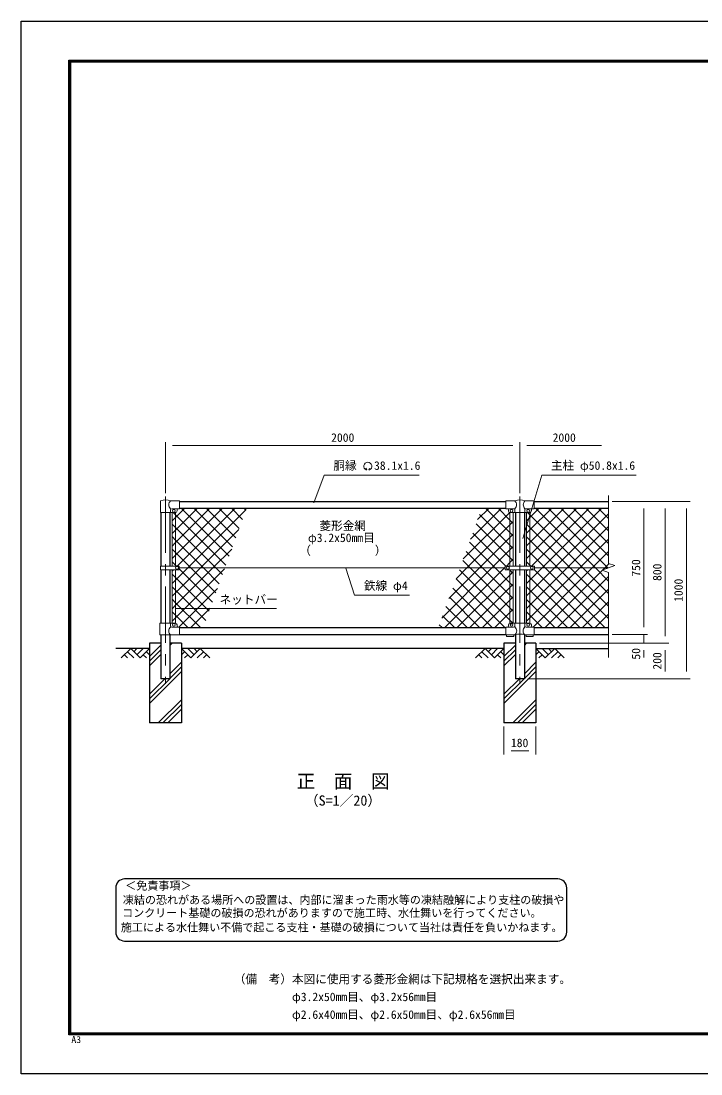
# Model space of a CAD drawing. Units: millimetres, scale not verified. Extents: x -4200 to 4200, y -2970 to 2970.
# Drawn here: x -4200 to -363, y -2970 to 2970 of the extents above; entities that cross this region are included whole.
import ezdxf
from ezdxf.enums import TextEntityAlignment as Align

# ---------------------------------------------------------------- set-up
doc = ezdxf.new("R2010")
doc.units = ezdxf.units.MM
doc.header["$LTSCALE"] = 10
doc.linetypes.add('USER1', pattern=[50.8, 31.75, -6.35, 6.35, -6.35])
for name, color, linetype, lineweight in [('0-0_D-TTL-TXT', 7, 'Continuous', 25), ('0-1_D-BMK', 2, 'USER1', 13), ('0-2_D-STR1', 1, 'Continuous', 25), ('0-3_D-STR-DIM', 7, 'Continuous', 13), ('0-6_D-STR3', 3, 'Continuous', 13), ('0-7_D-STR-TXT', 7, 'Continuous', 13), ('0-A_D-BGD', 7, 'Continuous', 25), ('0-B_D-STR4', 7, 'Continuous', 25), ('0-C_D-DCR-HCH', 7, 'Continuous', 13), ('0-D_D-STR2', 7, 'Continuous', 13), ('0-E_D-TTL', 7, 'Continuous', 25)]:
    doc.layers.add(name, color=color, linetype=linetype, lineweight=lineweight)
doc.styles.add('ＭＳ ゴシック', font='')
doc.styles.get('ＭＳ ゴシック').set_extended_font_data('MS Gothic')

msp = doc.modelspace()

# ---------------------------------------------------------------- linework, layer by layer
at = {"layer": '0-0_D-TTL-TXT', "color": 2}
for p, q in [((-1170.27, -1870.1), (-3615.82, -1870.1)), ((-3665.82, -1920.1), (-3665.82, -2170.1)), ((-1120.27, -2170.1), (-1120.27, -1920.1)), ((-3615.82, -2220.1), (-1170.27, -2220.1))]:
    msp.add_line(p, q, dxfattribs=at)
for centre, start, end in [((-3615.82, -1920.1), 90, 180), ((-1170.27, -1920.1), 0, 90), ((-3615.82, -2170.1), 180, 270), ((-1170.27, -2170.1), 270, 0)]:
    msp.add_arc(centre, 50, start, end, dxfattribs=at)
at = {"layer": '0-1_D-BMK'}
for p, q in [((-3384.97, 287.06), (-3384.97, -770)), ((-1384.97, 287.06), (-1384.97, -770))]:
    msp.add_line(p, q, dxfattribs=at)
at = {"layer": '0-2_D-STR1'}
for p, q in [((-3304.97, 260), (-1464.97, 260)), ((-1304.97, 260), (-884.97, 260)), ((-3410.37, 197), (-3410.37, -104.5)), ((-3359.57, 197), (-3359.57, -104.5)), ((-3304.97, 222), (-1464.97, 222)), ((-1410.37, 197), (-1410.37, -104.5)), ((-1359.57, 197), (-1359.57, -104.5)), ((-1304.97, 222), (-884.97, 222)), ((-3410.37, -125.5), (-3410.37, -427)), ((-3359.57, -125.5), (-3359.57, -427)), ((-1410.37, -125.5), (-1410.37, -427)), ((-1359.57, -125.5), (-1359.57, -427)), ((-3304.97, -452), (-1464.97, -452)), ((-1304.97, -452), (-884.97, -452)), ((-3410.37, -493), (-3410.37, -740)), ((-3359.57, -493), (-3359.57, -740)), ((-3304.97, -490), (-1464.97, -490)), ((-1410.37, -493), (-1410.37, -740)), ((-1359.57, -493), (-1359.57, -740)), ((-1304.97, -490), (-884.97, -490)), ((-3359.57, -740), (-3410.37, -740)), ((-1359.57, -740), (-1410.37, -740))]:
    msp.add_line(p, q, dxfattribs=at)
at = {"layer": '0-3_D-STR-DIM'}
for p, q in [((-3384.97, 307.06), (-3384.97, 595)), ((-1384.97, 307.06), (-1384.97, 595)), ((-1384.97, 307.06), (-1384.97, 595)), ((-3344.97, 575), (-1424.97, 575)), ((-1344.97, 575), (-924.97, 575)), ((-884.97, 294.26), (-884.97, -89.35)), ((-864.97, 260), (-664.97, 260)), ((-864.97, 260), (-544.97, 260)), ((-864.97, 260), (-424.97, 260)), ((-684.97, 220), (-684.97, -450)), ((-564.97, 220), (-564.97, -500)), ((-444.97, 220), (-444.97, -700)), ((-920.21, -127.83), (-849.74, -102.17)), ((-849.74, -102.17), (-884.97, -89.35)), ((-884.97, -140.65), (-920.21, -127.83)), ((-884.97, -140.65), (-884.97, -620)), ((-684.97, -450), (-684.97, -410)), ((-864.97, -490), (-664.97, -490)), ((-864.97, -490), (-664.97, -490)), ((-684.97, -490), (-684.97, -540)), ((-1274.97, -540), (-664.97, -540)), ((-1274.97, -540), (-544.97, -540)), ((-1274.97, -540), (-544.97, -540)), ((-684.97, -580), (-684.97, -620)), ((-564.97, -580), (-564.97, -700)), ((-1339.57, -740), (-424.97, -740)), ((-1339.57, -740), (-544.97, -740)), ((-1474.97, -1010), (-1474.97, -1167.32)), ((-1294.97, -1010), (-1294.97, -1167.32)), ((-1434.97, -1147.32), (-1334.97, -1147.32))]:
    msp.add_line(p, q, dxfattribs=at)
at = {"layer": '0-6_D-STR3'}
for p, q in [((-3413.52, 197), (-3413.52, 260.69)), ((-3304.97, 263), (-3356.42, 263)), ((-3304.97, 263), (-3304.97, 219)), ((-1464.97, 263), (-1464.97, 219)), ((-1464.97, 263), (-1413.52, 263)), ((-1356.42, 263), (-1304.97, 263)), ((-1304.97, 263), (-1304.97, 219)), ((-3413.52, 197), (-3356.42, 197)), ((-3356.42, 197), (-3356.42, 212)), ((-3356.42, 197), (-3329.97, 197)), ((-3304.97, 219), (-3349.42, 219)), ((-3347.47, 197), (-3347.47, -104.5)), ((-3328.47, 197), (-3328.47, -104.5)), ((-3319.97, 212), (-3319.97, 207)), ((-1464.97, 219), (-1418.22, 219)), ((-1449.97, 212), (-1449.97, 207)), ((-1441.47, 197), (-1441.47, -104.5)), ((-1439.97, 197), (-1329.97, 197)), ((-1422.47, 197), (-1422.47, -104.5)), ((-1413.52, 214.3), (-1413.52, 197)), ((-1356.42, 214.3), (-1356.42, 197)), ((-1351.72, 219), (-1304.97, 219)), ((-1347.47, 197), (-1347.47, -104.5)), ((-1328.47, 197), (-1328.47, -104.5)), ((-1319.97, 212), (-1319.97, 207)), ((-3412.47, -125.5), (-3412.47, -104.5)), ((-3307.98, -104.5), (-3412.47, -104.5)), ((-3307.98, -125.5), (-3307.98, -104.5)), ((-3307.98, -115), (-1467.47, -115)), ((-1467.47, -104.5), (-1467.47, -125.5)), ((-1302.47, -104.5), (-1467.47, -104.5)), ((-1302.47, -104.5), (-1302.47, -125.5)), ((-1302.47, -115), (-884.97, -115)), ((-3307.98, -125.5), (-3412.47, -125.5)), ((-3347.47, -125.5), (-3347.47, -427)), ((-3328.47, -125.5), (-3328.47, -427.11)), ((-1302.47, -125.5), (-1467.47, -125.5)), ((-1441.47, -125.5), (-1441.47, -427.11)), ((-1422.47, -125.5), (-1422.47, -427)), ((-1347.47, -125.5), (-1347.47, -427)), ((-1328.47, -125.5), (-1328.47, -427.11)), ((-3415.92, -427), (-3329.97, -427)), ((-3415.92, -493), (-3415.92, -427)), ((-3356.42, -427), (-3356.42, -442)), ((-3304.97, -449), (-3349.42, -449)), ((-3319.97, -437), (-3319.97, -442)), ((-3304.97, -449), (-3304.97, -493)), ((-1464.97, -449), (-1464.97, -493)), ((-1420.52, -449), (-1464.97, -449)), ((-1449.97, -437), (-1449.97, -442)), ((-1439.97, -427), (-1329.97, -427)), ((-1413.52, -427), (-1413.52, -442)), ((-1356.42, -427), (-1356.42, -442)), ((-1304.97, -449), (-1349.42, -449)), ((-1319.97, -437), (-1319.97, -442)), ((-1304.97, -449), (-1304.97, -493)), ((-3304.97, -493), (-3415.92, -493)), ((-1413.52, -493), (-1464.97, -493)), ((-1459.97, -493), (-1459.97, -502.3)), ((-1419.97, -502.3), (-1459.97, -502.3)), ((-1419.97, -493), (-1419.97, -502.3)), ((-1304.97, -493), (-1356.42, -493)), ((-1349.97, -493), (-1349.97, -502.3)), ((-1309.97, -502.3), (-1349.97, -502.3)), ((-1309.97, -493), (-1309.97, -502.3))]:
    msp.add_line(p, q, dxfattribs=at)
for centre in [(-3337.97, 206), (-1431.97, 206), (-1337.97, 206), (-3319.98, -115), (-1452.47, -115), (-1317.47, -115), (-3337.97, -436), (-1431.97, -436), (-1337.97, -436)]:
    msp.add_circle(centre, 8, dxfattribs=at)
for centre, radius, start, end in [((-3410.22, 260.69), 3.3, 109.22051, 180), ((-3384.97, 188.27), 80, 69.0916, 109.22051), ((-3338.23, 241), 28.55, 129.59418, 230.40582), ((-1384.97, 188.27), 80, 69.0916, 110.9084), ((-1434.78, 241), 30.59, 314.01503, 45.98497), ((-1335.17, 241), 30.59, 134.01503, 225.98497), ((-3349.42, 212), 7, 90, 180), ((-3329.97, 207), 10, 270, 0), ((-3312.97, 212), 7, 90, 180), ((-1456.97, 212), 7, 0, 90), ((-1439.97, 207), 10, 180, 270), ((-1418.22, 214.3), 4.7, 0, 90), ((-1351.72, 214.3), 4.7, 90, 180), ((-1329.97, 207), 10, 270, 0), ((-1312.97, 212), 7, 90, 180), ((-3338.23, -471), 28.55, 129.59418, 230.40582), ((-3349.42, -442), 7, 180, 270), ((-3329.97, -437), 10, 0, 90), ((-3312.97, -442), 7, 180, 270), ((-1456.97, -442), 7, 270, 0), ((-1439.97, -437), 10, 90, 180), ((-1420.52, -442), 7, 270, 0), ((-1432.65, -470.56), 29.48, 310.4464, 49.5536), ((-1337.3, -470.56), 29.48, 130.4464, 229.5536), ((-1349.42, -442), 7, 180, 270), ((-1329.97, -437), 10, 0, 90), ((-1312.97, -442), 7, 180, 270), ((-1384.97, -573.49), 85.4, 70.46947, 109.53053)]:
    msp.add_arc(centre, radius, start, end, dxfattribs=at)
at = {"layer": '0-7_D-STR-TXT'}
for p, q in [((-2249.66, 440.87), (-2253.8, 448.05)), ((-2237.17, 440.87), (-2233.03, 448.05)), ((-2759.1, -344.09), (-3330.22, -344.09))]:
    msp.add_line(p, q, dxfattribs=at)
for points in [[(-1953.16, 408), (-2489.46, 408), (-2548.1, 251.43)], [(-729.36, 408), (-1261.02, 408), (-1368.3, 50.38)], [(-2007.31, -268.63), (-2318.64, -268.63), (-2366.73, -116.91)]]:
    msp.add_lwpolyline(points, dxfattribs=at)
for centre, radius, start, end in [((-2243.41, 458.04), 22.5, 294.32478, 245.67522), ((-2251.71, 439.63), 2.37, 245.67522, 30), ((-2235.12, 439.63), 2.37, 150, 294.32478)]:
    msp.add_arc(centre, radius, start, end, dxfattribs=at)
at = {"layer": '0-A_D-BGD'}
for p, q in [((-3474.97, -570), (-3664.97, -570)), ((-1474.97, -570), (-3294.97, -570)), ((-1294.97, -570), (-884.97, -570))]:
    msp.add_line(p, q, dxfattribs=at)
at = {"layer": '0-B_D-STR4'}
for p, q in [((-3474.97, -540), (-3474.97, -990)), ((-3410.37, -540), (-3474.97, -540)), ((-3294.97, -540), (-3359.57, -540)), ((-3294.97, -540), (-3294.97, -990)), ((-1474.97, -540), (-1474.97, -990)), ((-1410.37, -540), (-1474.97, -540)), ((-1294.97, -540), (-1359.57, -540)), ((-1294.97, -540), (-1294.97, -990)), ((-3294.97, -990), (-3474.97, -990)), ((-1294.97, -990), (-1474.97, -990))]:
    msp.add_line(p, q, dxfattribs=at)
at = {"layer": '0-C_D-DCR-HCH'}
for p, q in [((-3581.4, -570), (-3634.61, -623.21)), ((-3599.14, -587.74), (-3563.5, -623.21)), ((-3581.4, -570), (-3528.19, -623.21)), ((-3563.66, -587.74), (-3545.92, -570)), ((-3545.92, -605.47), (-3510.45, -570)), ((-3528.19, -623.21), (-3474.97, -570)), ((-3492.71, -587.74), (-3474.97, -605.39)), ((-3474.97, -615.1), (-3410.37, -550.5)), ((-3474.97, -641.62), (-3410.37, -577.02)), ((-3359.57, -552.74), (-3346.84, -540)), ((-3241.76, -623.21), (-3294.97, -570)), ((-3277.24, -587.74), (-3294.97, -605.39)), ((-3224.03, -605.47), (-3259.5, -570)), ((-3188.55, -570), (-3241.76, -623.21)), ((-3206.2, -587.83), (-3224.03, -570)), ((-3170.81, -587.74), (-3206.45, -623.21)), ((-3188.55, -570), (-3135.34, -623.21)), ((-1581.4, -570), (-1634.61, -623.21)), ((-1599.14, -587.74), (-1563.5, -623.21)), ((-1581.4, -570), (-1528.19, -623.21)), ((-1563.66, -587.74), (-1545.92, -570)), ((-1545.92, -605.47), (-1510.45, -570)), ((-1528.19, -623.21), (-1474.97, -570)), ((-1492.71, -587.74), (-1474.97, -605.39)), ((-1474.97, -615.1), (-1410.37, -550.5)), ((-1474.97, -641.62), (-1410.37, -577.02)), ((-1359.57, -552.74), (-1346.84, -540)), ((-1241.76, -623.21), (-1294.97, -570)), ((-1277.24, -587.74), (-1294.97, -605.39)), ((-1224.03, -605.47), (-1259.5, -570)), ((-1188.55, -570), (-1241.76, -623.21)), ((-1206.2, -587.83), (-1224.03, -570)), ((-1170.81, -587.74), (-1206.45, -623.21)), ((-1188.55, -570), (-1135.34, -623.21)), ((-3616.87, -605.47), (-3599.05, -623.21)), ((-3510.45, -605.47), (-3492.63, -623.21)), ((-3474.97, -668.14), (-3410.37, -603.54)), ((-3359.57, -711.83), (-3294.97, -647.23)), ((-3259.5, -605.47), (-3277.32, -623.21)), ((-3153.08, -605.47), (-3170.89, -623.21)), ((-1616.87, -605.47), (-1599.05, -623.21)), ((-1510.45, -605.47), (-1492.63, -623.21)), ((-1474.97, -668.14), (-1410.37, -603.54)), ((-1359.57, -711.83), (-1294.97, -647.23)), ((-1259.5, -605.47), (-1277.32, -623.21)), ((-1153.08, -605.47), (-1170.89, -623.21)), ((-3474.97, -880.27), (-3294.97, -700.27)), ((-3359.57, -738.35), (-3294.97, -673.75)), ((-1474.97, -880.27), (-1294.97, -700.27)), ((-1359.57, -738.35), (-1294.97, -673.75)), ((-3474.97, -853.75), (-3361.22, -740)), ((-3474.97, -827.23), (-3387.74, -740)), ((-1474.97, -853.75), (-1361.22, -740)), ((-1474.97, -827.23), (-1387.74, -740)), ((-3425.61, -990), (-3294.97, -859.37)), ((-3399.09, -990), (-3294.97, -885.88)), ((-1425.61, -990), (-1294.97, -859.37)), ((-1399.09, -990), (-1294.97, -885.88)), ((-3372.58, -990), (-3294.97, -912.4)), ((-1372.58, -990), (-1294.97, -912.4))]:
    msp.add_line(p, q, dxfattribs=at)
at = {"layer": '0-D_D-STR2'}
for p, q in [((-3328.47, 168.78), (-3275.26, 222)), ((-3328.47, 98.07), (-3204.55, 222)), ((-3328.47, 27.36), (-3133.84, 222)), ((-3328.47, -43.35), (-3063.13, 222)), ((-3318.92, -104.5), (-2992.42, 222)), ((-3025.55, -48.56), (-3296.12, 222)), ((-3258.71, -115), (-2930.15, 213.55)), ((-3006.69, 3.28), (-3225.41, 222)), ((-2987.82, 55.12), (-3154.69, 222)), ((-2968.95, 106.96), (-3083.98, 222)), ((-2950.08, 158.81), (-3013.27, 222)), ((-2931.21, 210.65), (-2942.56, 222)), ((-1704.41, -64.72), (-1442.36, 197.33)), ((-1663.95, 46.46), (-1488.4, 222)), ((-1623.48, 157.63), (-1559.11, 222)), ((-1441.47, 13.61), (-1613.35, 185.48)), ((-1441.47, 84.32), (-1579.15, 222)), ((-1441.47, 155.03), (-1508.44, 222)), ((-1328.47, 169.8), (-1276.27, 222)), ((-1328.47, 99.09), (-1205.56, 222)), ((-1328.47, 28.38), (-1134.85, 222)), ((-1328.47, -42.33), (-1064.14, 222)), ((-1319.93, -104.5), (-993.43, 222)), ((-1189.01, -115), (-884.97, 189.03)), ((-884.97, -47.92), (-1154.89, 222)), ((-884.97, 22.8), (-1084.18, 222)), ((-884.97, 93.51), (-1013.47, 222)), ((-884.97, 164.22), (-942.76, 222)), ((-3347.47, 149.78), (-3328.47, 168.78)), ((-3328.47, 112.94), (-3347.47, 131.94)), ((-1683.98, -115), (-1441.47, 127.51)), ((-1441.47, -57.1), (-1632.22, 133.64)), ((-1422.47, 136.03), (-1441.47, 155.03)), ((-1441.47, 127.51), (-1422.47, 146.51)), ((-1347.47, 150.8), (-1328.47, 169.8)), ((-1328.47, 112.74), (-1347.47, 131.74)), ((-3347.47, 79.07), (-3328.47, 98.07)), ((-3328.47, 42.23), (-3347.47, 61.23)), ((-3100.54, -115), (-3328.47, 112.94)), ((-3188, -115), (-2970.62, 102.38)), ((-1464.79, -104.5), (-1651.08, 81.8)), ((-1422.47, 65.32), (-1441.47, 84.32)), ((-1441.47, 56.8), (-1422.47, 75.8)), ((-1347.47, 80.09), (-1328.47, 99.09)), ((-1328.47, 42.03), (-1347.47, 61.03)), ((-1100.73, -115), (-1328.47, 112.74)), ((-1118.3, -115), (-884.97, 118.32)), ((-3347.47, 8.36), (-3328.47, 27.36)), ((-3171.25, -115), (-3328.47, 42.23)), ((-1525, -115), (-1669.95, 29.96)), ((-1613.27, -115), (-1441.47, 56.8)), ((-1422.47, -5.39), (-1441.47, 13.61)), ((-1441.47, -13.91), (-1422.47, 5.09)), ((-1347.47, 9.38), (-1328.47, 28.38)), ((-1171.44, -115), (-1328.47, 42.03)), ((-1047.59, -115), (-884.97, 47.61)), ((-3328.47, -28.48), (-3347.47, -9.48)), ((-3347.47, -62.35), (-3328.47, -43.35)), ((-3241.96, -115), (-3328.47, -28.48)), ((-3117.28, -115), (-3011.08, -8.8)), ((-1595.71, -115), (-1688.82, -21.88)), ((-1542.56, -115), (-1441.47, -13.91)), ((-1422.47, -76.1), (-1441.47, -57.1)), ((-1347.47, -61.33), (-1328.47, -42.33)), ((-3328.47, -184.77), (-3258.71, -115)), ((-3328.47, -255.48), (-3188, -115)), ((-3328.47, -326.19), (-3117.28, -115)), ((-3101.03, -255.93), (-3241.96, -115)), ((-3082.16, -204.09), (-3171.25, -115)), ((-3063.29, -152.25), (-3100.54, -115)), ((-1825.81, -398.24), (-1542.56, -115)), ((-1785.34, -287.07), (-1613.27, -115)), ((-1744.88, -175.89), (-1683.98, -115)), ((-1666.42, -115), (-1707.69, -73.73)), ((-1441.47, -339.94), (-1666.42, -115)), ((-1441.47, -269.23), (-1595.71, -115)), ((-1441.47, -198.52), (-1525, -115)), ((-1328.47, -254.47), (-1189.01, -115)), ((-1328.47, -325.18), (-1118.3, -115)), ((-1328.47, -395.89), (-1047.59, -115)), ((-884.97, -401.47), (-1171.44, -115)), ((-884.97, -330.76), (-1100.73, -115)), ((-3347.47, -133.06), (-3339.92, -125.5)), ((-3328.47, -169.91), (-3347.47, -150.91)), ((-3138.77, -359.61), (-3328.47, -169.91)), ((-3119.9, -307.77), (-3307.98, -119.69)), ((-1470.84, -452), (-1745.43, -177.41)), ((-1738.14, -452), (-1441.47, -155.33)), ((-1441.47, -155.33), (-1422.47, -136.33)), ((-1347.47, -132.05), (-1340.93, -125.5)), ((-1328.47, -170.1), (-1347.47, -151.1)), ((-1046.58, -452), (-1328.47, -170.1)), ((-975.86, -452), (-1302.47, -125.39)), ((-1243.17, -452), (-919.32, -128.15)), ((-1172.45, -452), (-884.97, -164.52)), ((-3347.47, -203.77), (-3328.47, -184.77)), ((-3328.47, -240.62), (-3347.47, -221.62)), ((-3309.86, -449), (-3092.01, -231.15)), ((-1541.55, -452), (-1764.3, -229.25)), ((-1667.43, -452), (-1441.47, -226.05)), ((-1422.47, -217.52), (-1441.47, -198.52)), ((-1441.47, -226.05), (-1422.47, -207.05)), ((-1328.47, -240.81), (-1347.47, -221.81)), ((-1101.74, -452), (-884.97, -235.23)), ((-3347.47, -274.48), (-3328.47, -255.48)), ((-3328.47, -311.33), (-3347.47, -292.33)), ((-3157.64, -411.45), (-3328.47, -240.62)), ((-1612.26, -452), (-1783.17, -281.09)), ((-1596.72, -452), (-1441.47, -296.76)), ((-1422.47, -288.23), (-1441.47, -269.23)), ((-1441.47, -296.76), (-1422.47, -277.76)), ((-1347.47, -273.47), (-1328.47, -254.47)), ((-1328.47, -311.52), (-1347.47, -292.52)), ((-1117.29, -452), (-1328.47, -240.81)), ((-3347.47, -345.19), (-3328.47, -326.19)), ((-3187.8, -452), (-3328.47, -311.33)), ((-3242.15, -452), (-3132.47, -342.32)), ((-1682.97, -452), (-1802.04, -332.94)), ((-1422.47, -358.94), (-1441.47, -339.94)), ((-1441.47, -367.47), (-1422.47, -348.47)), ((-1347.47, -344.18), (-1328.47, -325.18)), ((-1188, -452), (-1328.47, -311.52)), ((-1031.03, -452), (-884.97, -305.94)), ((-3328.47, -382.04), (-3347.47, -363.04)), ((-3258.51, -452), (-3328.47, -382.04)), ((-1753.68, -452), (-1820.9, -384.78)), ((-1526.01, -452), (-1441.47, -367.47)), ((-1328.47, -382.23), (-1347.47, -363.23)), ((-1347.47, -414.89), (-1328.47, -395.89)), ((-1258.71, -452), (-1328.47, -382.23)), ((-960.32, -452), (-884.97, -376.65)), ((-1824.39, -452), (-1839.77, -436.62)), ((-1439.92, -436.62), (-1431.35, -428.05)), ((-1431.22, -427.92), (-1422.47, -419.18)), ((-889.61, -452), (-884.97, -447.36))]:
    msp.add_line(p, q, dxfattribs=at)
for points in [[(-3044.42, -100.4), (-3328.47, 183.65), (-3342.36, 197.54)], [(-1347.47, -202.76), (-1328.47, -183.76), (-1259.72, -115), (-922.72, 222)], [(-884.97, -260.05), (-1030.02, -115), (-1328.47, 183.45), (-1342.02, 197)], [(-884.97, -189.34), (-959.31, -115), (-1296.31, 222)], [(-887.63, -115.97), (-888.6, -115), (-1225.6, 222)], [(-905.15, -452), (-1242.15, -115), (-1328.47, -28.68), (-1347.47, -9.68)], [(-1310.88, -449), (-976.88, -115), (-884.97, -23.1)], [(-3323.17, -104.5), (-3328.47, -99.19), (-3347.47, -80.19)], [(-1808.85, -452), (-1471.85, -115), (-1467.47, -110.62)], [(-1461.35, -104.5), (-1441.47, -84.62), (-1422.47, -65.62)], [(-1323.36, -104.5), (-1328.47, -99.39), (-1347.47, -80.39)], [(-918.29, -127.13), (-906.17, -115), (-881.7, -90.54)], [(-3347.47, -415.9), (-3328.47, -396.9), (-3051.55, -119.97)], [(-1424.88, -427.25), (-1441.47, -410.65), (-1726.56, -125.57)], [(-1422.47, -146.81), (-1441.47, -127.81), (-1443.79, -125.5)]]:
    msp.add_lwpolyline(points, dxfattribs=at)
at = {"layer": '0-E_D-TTL', "color": 2}
msp.add_lwpolyline([(-4200, 2970), (4200, 2970), (4200, -2970), (-4200, -2970)], close=True, dxfattribs=at)
at = {"layer": '0-E_D-TTL'}
for points in [[(-3930, 2750), (3930, 2750), (3930, -2750), (-3930, -2750)], [(-3927.5, 2747.5), (3927.5, 2747.5), (3927.5, -2747.5), (-3927.5, -2747.5)], [(-3925, 2745), (3925, 2745), (3925, -2745), (-3925, -2745)], [(-3922.5, 2742.5), (3922.5, 2742.5), (3922.5, -2742.5), (-3922.5, -2742.5)], [(-3920, 2740), (3920, 2740), (3920, -2740), (-3920, -2740)]]:
    msp.add_lwpolyline(points, close=True, dxfattribs=at)

# ---------------------------------------------------------------- texts
at = {"layer": '0-0_D-TTL-TXT', "style": 'ＭＳ ゴシック'}
for s, height, p in [('正\u3000面\u3000図', 76.98, (-2644.87, -1380.39)), ('（S=1／20）', 57.7, (-2599.39, -1473.59)), ('＜免責事項＞ \u3000\u3000', 45.67, (-3612.11, -1944.28)), ('凍結の恐れがある場所への設置は、内部に溜まった雨水等の凍結融解により支柱の破損や', 45.67, (-3625.64, -2024.78)), ('コンクリート基礎の破損の恐れがありますので施工時、水仕舞いを行ってください。', 45.67, (-3629.75, -2098.2)), ('施工による水仕舞い不備で起こる支柱・基礎の破損について当社は責任を負いかねます。 ', 45.67, (-3636.74, -2179.69)), ('（備\u3000考）本図に使用する菱形金網は下記規格を選択出来ます。', 48.09, (-2999.12, -2473.6)), ('\u3000\u3000\u3000\u3000\u3000φ3.2x50mm目、φ3.2x56mm目', 48.09, (-2999.12, -2573.6)), ('\u3000\u3000\u3000\u3000\u3000φ2.6x40mm目、φ2.6x50mm目、φ2.6x56mm目', 48.09, (-2999.12, -2673.6))]:
    msp.add_text(s, height=height, dxfattribs=at).set_placement(p, align=Align.BOTTOM_LEFT)
at = {"layer": '0-3_D-STR-DIM', "style": 'ＭＳ ゴシック'}
for s, p in [('2000', (-2450.22, 581.75)), ('2000', (-1200.22, 581.75)), ('180', (-1435.62, -1140.57))]:
    msp.add_text(s, height=48.09, dxfattribs=at).set_placement(p, align=Align.BOTTOM_LEFT)
for s, p in [('750', (-691.72, -164.5)), ('800', (-571.72, -188.88)), ('1000', (-451.72, -306.9)), ('50', (-691.72, -632.63)), ('200', (-571.72, -689))]:
    msp.add_text(s, height=48.09, rotation=90, dxfattribs=at).set_placement(p, align=Align.BOTTOM_LEFT)
at = {"layer": '0-7_D-STR-TXT', "style": 'ＭＳ ゴシック'}
for s, p in [('胴縁 \u300038.1x1.6', (-2437.52, 423.78)), ('主柱 φ50.8x1.6', (-1210.1, 424.01)), ('菱形金網', (-2516.17, 83.8)), ('φ3.2x50mm目', (-2581.15, 16.21)), ('（\u3000\u3000   \u3000\u3000）', (-2629.88, -55.44)), ('鉄線 φ4', (-2264.92, -253.76)), ('ネットバー', (-3079.66, -332.14))]:
    msp.add_text(s, height=48.09, dxfattribs=at).set_placement(p, align=Align.BOTTOM_LEFT)
at = {"layer": '0-E_D-TTL', "style": 'ＭＳ ゴシック', "width": 1.05}
msp.add_text('A3', height=38.48, dxfattribs=at).set_placement((-3916.09, -2806.81), align=Align.BOTTOM_LEFT)

doc.saveas('drawing.dxf')
